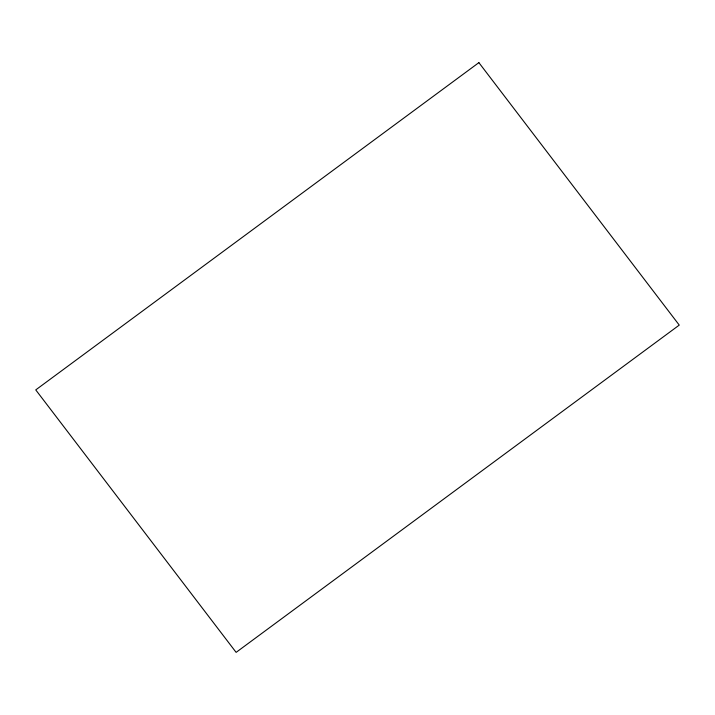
<?xml version="1.0" encoding="UTF-8"?>
<svg xmlns="http://www.w3.org/2000/svg" width="715" height="715" viewBox="0 0 715 715"><rect width="100%" height="100%" fill="white"/><g stroke="black" fill="none" stroke-linecap="round" stroke-linejoin="round"><path stroke-width="1.07" d="M478.88 62.634L35.75 389.898L236.12 652.366L679.25 325.102L478.88 62.634"/></g></svg>
